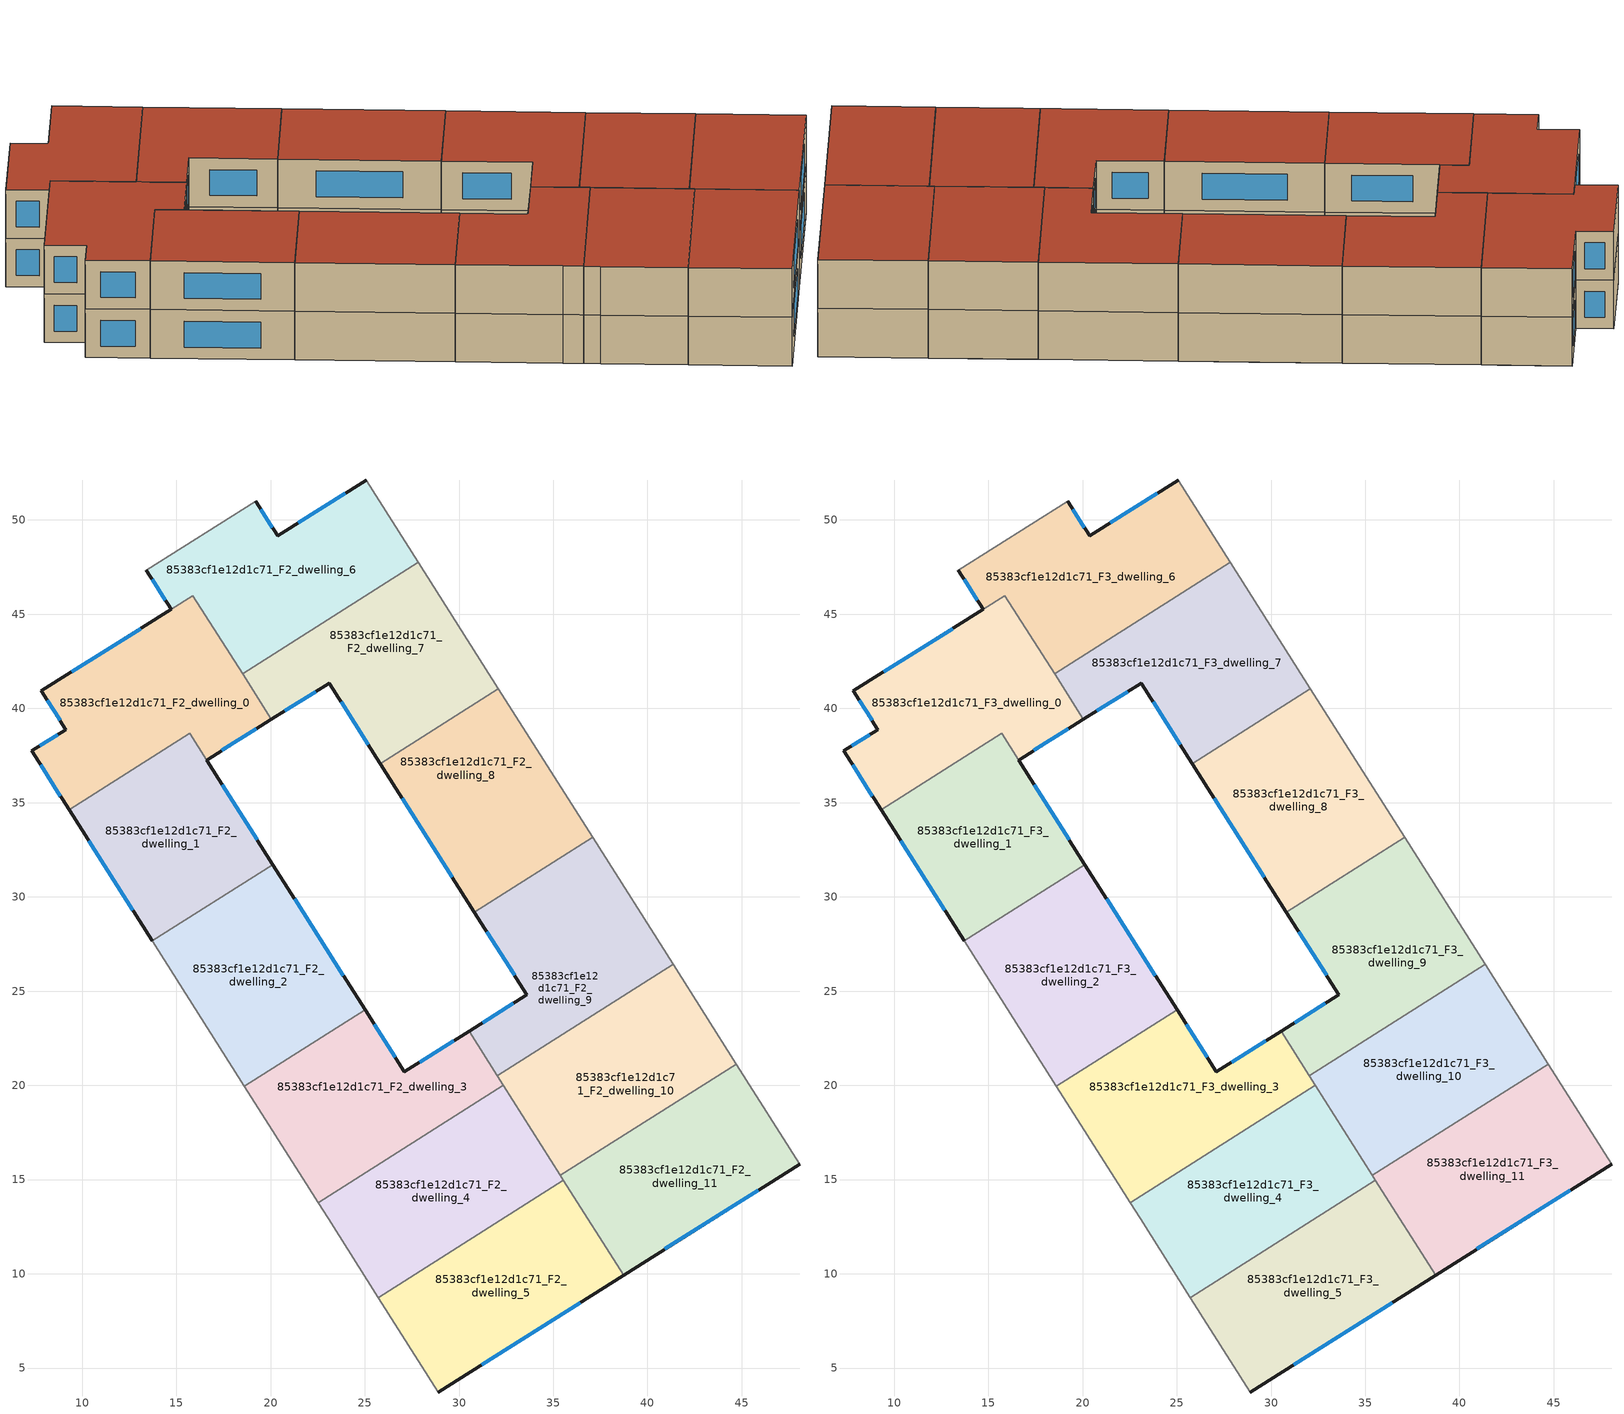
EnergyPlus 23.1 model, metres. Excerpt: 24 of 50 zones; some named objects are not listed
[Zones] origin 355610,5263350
85383cf1e12d1c71_F2_dwelling_0
 floor to 85383cf1e12d1c71_F1_dwelling_0 (EU_floor_Construction): 15.89,45.98 20.05,39.42 16.61,37.26 15.72,38.67 9.32,34.62 7.33,37.74 9.14,38.88 7.84,40.92 14.72,45.26 z6
 wall outside (EU_wall_Construction): 14.72,45.25 7.84,40.92 9.14,38.88 7.33,37.74 9.32,34.62 / 16.61,37.26 20.05,39.42 z6:9
 wall to 85383cf1e12d1c71_F2_dwelling_6 (EU_wall_Construction): 15.88,45.98 14.72,45.26 / 18.52,41.83 15.89,45.98 z6:9
 wall to 85383cf1e12d1c71_F2_dwelling_1 (EU_wall_Construction): 15.72,38.67 16.61,37.26 / 9.32,34.62 15.71,38.67 z6:9
 wall to 85383cf1e12d1c71_F2_dwelling_7 (EU_wall_Construction): 20.05,39.42 18.52,41.83 z6:9
 window (EU_Window_Construction): 8.15,40.44 8.84,39.36 / 13.1,44.24 9.46,41.94 / 17.42,37.77 19.24,38.91 / 7.8,37.01 8.85,35.35 / 8.72,38.61 7.76,38.01 z6.7:8.3
85383cf1e12d1c71_F2_dwelling_1
 floor to 85383cf1e12d1c71_F1_dwelling_1 (EU_floor_Construction): 15.71,38.67 20.13,31.72 13.72,27.66 9.32,34.62 z6
 wall outside (EU_wall_Construction): 9.32,34.62 13.72,27.66 / 20.13,31.72 16.61,37.26 z6:9
 wall to 85383cf1e12d1c71_F2_dwelling_2 (EU_wall_Construction): 13.72,27.66 20.13,31.72 z6:9
 window (EU_Window_Construction): 10.35,32.98 12.69,29.29 / 19.3,33.02 17.44,35.96 z6.7:8.3
85383cf1e12d1c71_F2_dwelling_10
 floor to 85383cf1e12d1c71_F1_dwelling_11 (EU_floor_Construction): 42.31,24.91 44.71,21.13 35.38,15.22 32.99,19 z6
 floor to 85383cf1e12d1c71_F1_dwelling_10 (EU_floor_Construction): 41.35,26.43 42.31,24.91 32.99,19 32.03,20.51 z6
 wall to 85383cf1e12d1c71_F2_dwelling_9 (EU_wall_Construction): 41.35,26.43 32.03,20.51 z6:9
 wall adiabatic (EU_wall_Construction): 44.71,21.13 41.35,26.43 z6:9
 wall to 85383cf1e12d1c71_F2_dwelling_11 (EU_wall_Construction): 35.38,15.22 44.71,21.13 z6:9
 wall to 85383cf1e12d1c71_F2_dwelling_4 (EU_wall_Construction): 32.36,20 35.38,15.22 z6:9
 wall to 85383cf1e12d1c71_F2_dwelling_3 (EU_wall_Construction): 32.03,20.51 32.36,20 z6:9
85383cf1e12d1c71_F2_dwelling_11
 floor to 85383cf1e12d1c71_F1_dwelling_12 (EU_floor_Construction): 45.19,20.37 48.08,15.82 38.73,9.93 35.86,14.46 z6
 floor to 85383cf1e12d1c71_F1_dwelling_11 (EU_floor_Construction): 44.71,21.13 45.19,20.37 35.86,14.46 35.38,15.22 z6
 wall outside (EU_wall_Construction): 38.73,9.93 48.08,15.82 z6:9
 wall adiabatic (EU_wall_Construction): 48.08,15.82 44.71,21.13 z6:9
 wall to 85383cf1e12d1c71_F2_dwelling_5 (EU_wall_Construction): 35.54,14.97 38.73,9.93 z6:9
 wall to 85383cf1e12d1c71_F2_dwelling_4 (EU_wall_Construction): 35.38,15.22 35.54,14.97 z6:9
 window (EU_Window_Construction): 40.93,11.32 45.88,14.44 z6.7:8.3
85383cf1e12d1c71_F2_dwelling_2
 floor to 85383cf1e12d1c71_F1_dwelling_2 (EU_floor_Construction): 20.13,31.72 25.02,24 18.61,19.94 13.72,27.66 z6
 wall outside (EU_wall_Construction): 25.02,24 20.13,31.72 z6:9
 wall to 85383cf1e12d1c71_F2_dwelling_3 (EU_wall_Construction): 18.61,19.94 25.02,24 z6:9
 wall adiabatic (EU_wall_Construction): 13.72,27.66 18.61,19.94 z6:9
 window (EU_Window_Construction): 23.87,25.81 21.27,29.91 z6.7:8.3
85383cf1e12d1c71_F2_dwelling_3
 floor to 85383cf1e12d1c71_F1_dwelling_3 (EU_floor_Construction): 30.54,22.87 32.36,20 22.53,13.77 21.89,14.78 18.61,19.94 25.02,24 27.11,20.71 z6
 wall outside (EU_wall_Construction): 30.54,22.87 27.11,20.71 25.02,24 z6:9
 wall to 85383cf1e12d1c71_F2_dwelling_4 (EU_wall_Construction): 22.53,13.77 32.36,20 z6:9
 wall adiabatic (EU_wall_Construction): 18.61,19.94 21.89,14.78 22.53,13.77 z6:9
 wall to 85383cf1e12d1c71_F2_dwelling_9 (EU_wall_Construction): 32.03,20.52 30.54,22.87 z6:9
 window (EU_Window_Construction): 29.73,22.36 27.91,21.22 / 26.62,21.48 25.51,23.23 z6.7:8.3
85383cf1e12d1c71_F2_dwelling_4
 floor to 85383cf1e12d1c71_F1_dwelling_4 (EU_floor_Construction): 32.36,20 35.54,14.97 25.71,8.74 23.05,12.94 22.53,13.77 z6
 wall adiabatic (EU_wall_Construction): 22.53,13.77 23.05,12.94 25.71,8.74 z6:9
 wall to 85383cf1e12d1c71_F2_dwelling_5 (EU_wall_Construction): 25.71,8.74 35.54,14.97 z6:9
85383cf1e12d1c71_F2_dwelling_5
 floor to 85383cf1e12d1c71_F1_dwelling_5 (EU_floor_Construction): 35.54,14.97 38.73,9.93 28.89,3.73 25.71,8.74 z6
 wall outside (EU_wall_Construction): 28.89,3.73 38.73,9.93 z6:9
 wall adiabatic (EU_wall_Construction): 25.71,8.74 28.89,3.73 z6:9
 window (EU_Window_Construction): 31.2,5.19 36.42,8.48 z6.7:8.3
85383cf1e12d1c71_F2_dwelling_6
 floor to 85383cf1e12d1c71_F1_dwelling_6 (EU_floor_Construction): 25.07,52.12 27.36,48.5 18.04,42.59 15.88,45.99 14.72,45.26 13.4,47.33 19.2,50.98 20.37,49.15 z6
 floor to 85383cf1e12d1c71_F1_dwelling_7 (EU_floor_Construction): 27.36,48.5 27.84,47.74 18.52,41.83 18.04,42.59 z6
 wall outside (EU_wall_Construction): 25.07,52.12 20.37,49.15 19.2,50.98 / 13.4,47.33 14.72,45.26 z6:9
 wall adiabatic (EU_wall_Construction): 27.84,47.74 25.07,52.12 / 19.2,50.98 13.4,47.33 z6:9
 wall to 85383cf1e12d1c71_F2_dwelling_7 (EU_wall_Construction): 18.52,41.83 27.84,47.74 z6:9
 window (EU_Window_Construction): 20.1,49.58 19.48,50.55 / 23.97,51.42 21.48,49.85 / 13.71,46.85 14.41,45.74 z6.7:8.3
85383cf1e12d1c71_F2_dwelling_7
 floor to 85383cf1e12d1c71_F1_dwelling_7 (EU_floor_Construction): 27.84,47.74 30.66,43.3 24.39,39.32 23.11,41.35 20.05,39.42 18.52,41.83 z6
 floor to 85383cf1e12d1c71_F1_dwelling_8 (EU_floor_Construction): 30.66,43.3 32.09,41.04 25.82,37.07 24.39,39.32 z6
 wall outside (EU_wall_Construction): 20.05,39.42 23.11,41.35 25.82,37.07 z6:9
 wall adiabatic (EU_wall_Construction): 32.09,41.04 27.84,47.74 z6:9
 wall to 85383cf1e12d1c71_F2_dwelling_8 (EU_wall_Construction): 25.82,37.07 32.09,41.04 z6:9
 window (EU_Window_Construction): 20.77,39.87 22.39,40.89 / 23.75,40.34 25.18,38.08 z6.7:8.3
85383cf1e12d1c71_F2_dwelling_8
 floor to 85383cf1e12d1c71_F1_dwelling_9 (EU_floor_Construction): 34.94,36.54 37.08,33.16 30.82,29.19 28.68,32.57 z6
 floor adiabatic (EU_floor_Construction): 32.09,41.04 34.94,36.54 28.68,32.57 25.82,37.07 z6
 wall outside (EU_wall_Construction): 25.82,37.07 30.82,29.19 z6:9
 wall adiabatic (EU_wall_Construction): 37.09,33.16 32.09,41.04 z6:9
 wall to 85383cf1e12d1c71_F2_dwelling_9 (EU_wall_Construction): 30.82,29.19 37.09,33.16 z6:9
 window (EU_Window_Construction): 26.99,35.22 29.64,31.04 z6.7:8.3
85383cf1e12d1c71_F2_dwelling_9
 floor to 85383cf1e12d1c71_F1_dwelling_10 (EU_floor_Construction): 39.23,29.78 41.35,26.43 32.03,20.51 30.54,22.87 33.6,24.8 32.96,25.81 z6
 floor to 85383cf1e12d1c71_F1_dwelling_9 (EU_floor_Construction): 37.08,33.16 39.23,29.78 32.96,25.81 30.82,29.19 z6
 wall outside (EU_wall_Construction): 30.82,29.19 33.6,24.8 30.54,22.87 z6:9
 wall adiabatic (EU_wall_Construction): 41.35,26.43 37.09,33.16 z6:9
 window (EU_Window_Construction): 32.88,24.34 31.26,23.32 / 31.47,28.16 32.95,25.83 z6.7:8.3
85383cf1e12d1c71_F3_dwelling_0
 floor to 85383cf1e12d1c71_F2_dwelling_0 (EU_floor_Construction): 15.89,45.98 20.05,39.42 16.61,37.26 15.72,38.67 9.32,34.62 7.33,37.74 9.14,38.88 7.84,40.92 14.72,45.26 z9
 wall outside (EU_wall_Construction): 14.72,45.25 7.84,40.92 9.14,38.88 7.33,37.74 9.32,34.62 / 16.61,37.26 20.05,39.42 z9:12
 wall to 85383cf1e12d1c71_F3_dwelling_6 (EU_wall_Construction): 15.88,45.98 14.72,45.26 / 18.52,41.83 15.89,45.98 z9:12
 wall to 85383cf1e12d1c71_F3_dwelling_1 (EU_wall_Construction): 15.72,38.67 16.61,37.26 / 9.32,34.62 15.71,38.67 z9:12
 wall to 85383cf1e12d1c71_F3_dwelling_7 (EU_wall_Construction): 20.05,39.42 18.52,41.83 z9:12
 window (EU_Window_Construction): 8.15,40.44 8.84,39.36 / 13.1,44.24 9.46,41.94 / 17.42,37.77 19.24,38.91 / 7.8,37.01 8.85,35.35 / 8.72,38.61 7.76,38.01 z9.7:11.3
 roof outside (EU_roof_Construction): 16.61,37.26 20.05,39.42 15.89,45.98 14.72,45.26 7.84,40.92 9.14,38.88 7.33,37.74 9.32,34.62 15.72,38.67 z12
85383cf1e12d1c71_F3_dwelling_1
 floor to 85383cf1e12d1c71_F2_dwelling_1 (EU_floor_Construction): 15.71,38.67 20.13,31.72 13.72,27.66 9.32,34.62 z9
 wall outside (EU_wall_Construction): 9.32,34.62 13.72,27.66 / 20.13,31.72 16.61,37.26 z9:12
 wall to 85383cf1e12d1c71_F3_dwelling_2 (EU_wall_Construction): 13.72,27.66 20.13,31.72 z9:12
 window (EU_Window_Construction): 10.35,32.98 12.69,29.29 / 19.3,33.02 17.44,35.96 z9.7:11.3
 roof outside (EU_roof_Construction): 20.13,31.72 15.71,38.67 9.32,34.62 13.72,27.66 z12
85383cf1e12d1c71_F3_dwelling_10
 floor to 85383cf1e12d1c71_F2_dwelling_10 (EU_floor_Construction): 41.35,26.43 44.71,21.13 35.38,15.22 32.03,20.51 z9
 wall to 85383cf1e12d1c71_F3_dwelling_9 (EU_wall_Construction): 41.35,26.43 32.03,20.51 z9:12
 wall adiabatic (EU_wall_Construction): 44.71,21.13 41.35,26.43 z9:12
 wall to 85383cf1e12d1c71_F3_dwelling_11 (EU_wall_Construction): 35.38,15.22 44.71,21.13 z9:12
 wall to 85383cf1e12d1c71_F3_dwelling_4 (EU_wall_Construction): 32.36,20 35.38,15.22 z9:12
 wall to 85383cf1e12d1c71_F3_dwelling_3 (EU_wall_Construction): 32.03,20.51 32.36,20 z9:12
 roof outside (EU_roof_Construction): 44.71,21.13 41.35,26.43 32.03,20.51 35.38,15.22 z12
85383cf1e12d1c71_F3_dwelling_11
 floor to 85383cf1e12d1c71_F2_dwelling_11 (EU_floor_Construction): 44.71,21.13 48.08,15.82 38.73,9.93 35.38,15.22 z9
 wall outside (EU_wall_Construction): 38.73,9.93 48.08,15.82 z9:12
 wall adiabatic (EU_wall_Construction): 48.08,15.82 44.71,21.13 z9:12
 wall to 85383cf1e12d1c71_F3_dwelling_5 (EU_wall_Construction): 35.54,14.97 38.73,9.93 z9:12
 wall to 85383cf1e12d1c71_F3_dwelling_4 (EU_wall_Construction): 35.38,15.22 35.54,14.97 z9:12
 window (EU_Window_Construction): 40.93,11.32 45.88,14.44 z9.7:11.3
 roof outside (EU_roof_Construction): 48.08,15.82 44.71,21.13 35.38,15.22 38.73,9.93 z12
85383cf1e12d1c71_F3_dwelling_2
 floor to 85383cf1e12d1c71_F2_dwelling_2 (EU_floor_Construction): 20.13,31.72 25.02,24 18.61,19.94 13.72,27.66 z9
 wall outside (EU_wall_Construction): 25.02,24 20.13,31.72 z9:12
 wall to 85383cf1e12d1c71_F3_dwelling_3 (EU_wall_Construction): 18.61,19.94 25.02,24 z9:12
 wall adiabatic (EU_wall_Construction): 13.72,27.66 18.61,19.94 z9:12
 window (EU_Window_Construction): 23.87,25.81 21.27,29.91 z9.7:11.3
 roof outside (EU_roof_Construction): 25.02,24 20.13,31.72 13.72,27.66 18.61,19.94 z12
85383cf1e12d1c71_F3_dwelling_3
 floor to 85383cf1e12d1c71_F2_dwelling_3 (EU_floor_Construction): 30.54,22.87 32.36,20 22.53,13.77 21.89,14.78 18.61,19.94 25.02,24 27.11,20.71 z9
 wall outside (EU_wall_Construction): 30.54,22.87 27.11,20.71 25.02,24 z9:12
 wall to 85383cf1e12d1c71_F3_dwelling_4 (EU_wall_Construction): 22.53,13.77 32.36,20 z9:12
 wall adiabatic (EU_wall_Construction): 18.61,19.94 21.89,14.78 22.53,13.77 z9:12
 wall to 85383cf1e12d1c71_F3_dwelling_9 (EU_wall_Construction): 32.03,20.52 30.54,22.87 z9:12
 window (EU_Window_Construction): 29.73,22.36 27.91,21.22 / 26.62,21.48 25.51,23.23 z9.7:11.3
 roof outside (EU_roof_Construction): 32.36,20 30.54,22.87 27.11,20.71 25.02,24 18.61,19.94 21.89,14.78 22.53,13.77 z12
85383cf1e12d1c71_F3_dwelling_4
 floor to 85383cf1e12d1c71_F2_dwelling_4 (EU_floor_Construction): 32.36,20 35.54,14.97 25.71,8.74 23.05,12.94 22.53,13.77 z9
 wall adiabatic (EU_wall_Construction): 22.53,13.77 23.05,12.94 25.71,8.74 z9:12
 wall to 85383cf1e12d1c71_F3_dwelling_5 (EU_wall_Construction): 25.71,8.74 35.54,14.97 z9:12
 roof outside (EU_roof_Construction): 35.54,14.97 32.36,20 22.53,13.77 23.05,12.94 25.71,8.74 z12
85383cf1e12d1c71_F3_dwelling_5
 floor to 85383cf1e12d1c71_F2_dwelling_5 (EU_floor_Construction): 35.54,14.97 38.73,9.93 28.89,3.73 25.71,8.74 z9
 wall outside (EU_wall_Construction): 28.89,3.73 38.73,9.93 z9:12
 wall adiabatic (EU_wall_Construction): 25.71,8.74 28.89,3.73 z9:12
 window (EU_Window_Construction): 31.2,5.19 36.42,8.48 z9.7:11.3
 roof outside (EU_roof_Construction): 38.73,9.93 35.54,14.97 25.71,8.74 28.89,3.73 z12
85383cf1e12d1c71_F3_dwelling_6
 floor to 85383cf1e12d1c71_F2_dwelling_6 (EU_floor_Construction): 25.07,52.12 27.84,47.74 18.52,41.83 15.88,45.99 14.72,45.26 13.4,47.33 19.2,50.98 20.37,49.15 z9
 wall outside (EU_wall_Construction): 25.07,52.12 20.37,49.15 19.2,50.98 / 13.4,47.33 14.72,45.26 z9:12
 wall adiabatic (EU_wall_Construction): 27.84,47.74 25.07,52.12 / 19.2,50.98 13.4,47.33 z9:12
 wall to 85383cf1e12d1c71_F3_dwelling_7 (EU_wall_Construction): 18.52,41.83 27.84,47.74 z9:12
 window (EU_Window_Construction): 20.1,49.58 19.48,50.55 / 23.97,51.42 21.48,49.85 / 13.71,46.85 14.41,45.74 z9.7:11.3
 roof outside (EU_roof_Construction): 27.84,47.74 25.07,52.12 20.37,49.15 19.2,50.98 13.4,47.33 14.72,45.26 15.88,45.99 18.52,41.83 z12
85383cf1e12d1c71_F3_dwelling_7
 floor to 85383cf1e12d1c71_F2_dwelling_7 (EU_floor_Construction): 27.84,47.74 32.09,41.04 25.82,37.07 23.11,41.35 20.05,39.42 18.52,41.83 z9
 wall outside (EU_wall_Construction): 20.05,39.42 23.11,41.35 25.82,37.07 z9:12
 wall adiabatic (EU_wall_Construction): 32.09,41.04 27.84,47.74 z9:12
 wall to 85383cf1e12d1c71_F3_dwelling_8 (EU_wall_Construction): 25.82,37.07 32.09,41.04 z9:12
 window (EU_Window_Construction): 20.77,39.87 22.39,40.89 / 23.75,40.34 25.18,38.08 z9.7:11.3
 roof outside (EU_roof_Construction): 32.09,41.04 27.84,47.74 18.52,41.83 20.05,39.42 23.11,41.35 25.82,37.07 z12
85383cf1e12d1c71_F3_dwelling_8
 floor to 85383cf1e12d1c71_F2_dwelling_8 (EU_floor_Construction): 32.09,41.04 37.09,33.16 30.82,29.19 25.82,37.07 z9
 wall outside (EU_wall_Construction): 25.82,37.07 30.82,29.19 z9:12
 wall adiabatic (EU_wall_Construction): 37.09,33.16 32.09,41.04 z9:12
 wall to 85383cf1e12d1c71_F3_dwelling_9 (EU_wall_Construction): 30.82,29.19 37.09,33.16 z9:12
 window (EU_Window_Construction): 26.99,35.22 29.64,31.04 z9.7:11.3
 roof outside (EU_roof_Construction): 37.09,33.16 32.09,41.04 25.82,37.07 30.82,29.19 z12
85383cf1e12d1c71_F3_dwelling_9
 floor to 85383cf1e12d1c71_F2_dwelling_9 (EU_floor_Construction): 37.09,33.16 41.35,26.43 32.03,20.51 30.54,22.87 33.6,24.8 30.82,29.19 z9
 wall outside (EU_wall_Construction): 30.82,29.19 33.6,24.8 30.54,22.87 z9:12
 wall adiabatic (EU_wall_Construction): 41.35,26.43 37.09,33.16 z9:12
 window (EU_Window_Construction): 32.88,24.34 31.26,23.32 / 31.47,28.16 32.95,25.83 z9.7:11.3
 roof outside (EU_roof_Construction): 41.35,26.43 37.09,33.16 30.82,29.19 33.6,24.8 30.54,22.87 32.03,20.51 z12
[Building]
EU S2 Campaign: North Axis=0; Terrain=City; Solar Distribution=FullExterior
[Site:Location]
Budapest.Ferenc.Liszt.Intl.AP: Latitude=47.437; Longitude=19.256; Time Zone=1; Elevation=185
[SizingPeriod:WeatherFileDays]
AnnualSizingPeriod: Begin Month=1; Begin Day of Month=1; End Month=12; End Day of Month=31; Day of Week for Start Day=Monday; Use Weather File Daylight Saving Period=No; Use Weather File Rain and Snow Indicators=No
[MATERIAL]
EU_InternalMass_Material: Roughness=MediumRough; Thickness=0.1; Conductivity=1; Density=1800; Specific Heat=900; Thermal Absorptance=0.9; Solar Absorptance=0.7; Visible Absorptance=0.7
[MATERIAL:NOMASS] Roughness=MediumRough; Thermal Absorptance=0.9; Solar Absorptance=0.7; Visible Absorptance=0.7
Name | Thermal Resistance
EU_wall_NoMass | 0.832559
EU_roof_NoMass | 1.39638
EU_floor_NoMass | 0.872794
[WINDOWMATERIAL:SIMPLEGLAZINGSYSTEM]
EU_Window_SimpleGlazing: UFactor=2.79869; Solar Heat Gain Coefficient=0.75; Visible Transmittance=0.75
[CONSTRUCTION]
EU_wall_Construction: EU_wall_NoMass
EU_roof_Construction: EU_roof_NoMass
EU_floor_Construction: EU_floor_NoMass
EU_Window_Construction: EU_Window_SimpleGlazing
EU_InternalMass_Construction: EU_InternalMass_Material
[ZONE] Type=1; Multiplier=1; Ceiling Height=autocalculate; Floor Area=autocalculate; Part of Total Floor Area=Yes
Name | Volume
85383cf1e12d1c71_F2_dwelling_0; 85383cf1e12d1c71_F3_dwelling_0 | 218.041
85383cf1e12d1c71_F2_dwelling_1; 85383cf1e12d1c71_F3_dwelling_1 | 187.166
85383cf1e12d1c71_F2_dwelling_10; 85383cf1e12d1c71_F3_dwelling_10; 85383cf1e12d1c71_F2_dwelling_2; 85383cf1e12d1c71_F3_dwelling_2 | 207.717
85383cf1e12d1c71_F2_dwelling_11; 85383cf1e12d1c71_F3_dwelling_11 | 207.706
85383cf1e12d1c71_F2_dwelling_3; 85383cf1e12d1c71_F3_dwelling_3 | 207.707
85383cf1e12d1c71_F2_dwelling_4; 85383cf1e12d1c71_F3_dwelling_4 | 207.715
85383cf1e12d1c71_F2_dwelling_5; 85383cf1e12d1c71_F3_dwelling_5 | 207.719
85383cf1e12d1c71_F2_dwelling_6; 85383cf1e12d1c71_F3_dwelling_6 | 217.828
85383cf1e12d1c71_F2_dwelling_7; 85383cf1e12d1c71_F3_dwelling_7 | 207.736
85383cf1e12d1c71_F2_dwelling_8; 85383cf1e12d1c71_F3_dwelling_8 | 207.725
85383cf1e12d1c71_F2_dwelling_9; 85383cf1e12d1c71_F3_dwelling_9 | 207.718
[INTERNALMASS] Construction=EU_InternalMass_Construction
Name | Zone or ZoneList | Surface Area
85383cf1e12d1c71_F2_dwelling_0_EU_InternalMass | 85383cf1e12d1c71_F2_dwelling_0 | 72.6815
85383cf1e12d1c71_F2_dwelling_1_EU_InternalMass | 85383cf1e12d1c71_F2_dwelling_1 | 62.4118
85383cf1e12d1c71_F2_dwelling_2_EU_InternalMass | 85383cf1e12d1c71_F2_dwelling_2 | 69.2391
85383cf1e12d1c71_F2_dwelling_3_EU_InternalMass | 85383cf1e12d1c71_F2_dwelling_3 | 69.2359
85383cf1e12d1c71_F2_dwelling_4_EU_InternalMass | 85383cf1e12d1c71_F2_dwelling_4 | 69.2384
85383cf1e12d1c71_F2_dwelling_5_EU_InternalMass | 85383cf1e12d1c71_F2_dwelling_5 | 69.2394
85383cf1e12d1c71_F2_dwelling_6_EU_InternalMass | 85383cf1e12d1c71_F2_dwelling_6 | 72.6122
85383cf1e12d1c71_F2_dwelling_7_EU_InternalMass | 85383cf1e12d1c71_F2_dwelling_7 | 69.2453
85383cf1e12d1c71_F2_dwelling_8_EU_InternalMass | 85383cf1e12d1c71_F2_dwelling_8 | 69.2416
85383cf1e12d1c71_F2_dwelling_9_EU_InternalMass | 85383cf1e12d1c71_F2_dwelling_9 | 69.2396
85383cf1e12d1c71_F2_dwelling_10_EU_InternalMass | 85383cf1e12d1c71_F2_dwelling_10 | 69.239
85383cf1e12d1c71_F2_dwelling_11_EU_InternalMass | 85383cf1e12d1c71_F2_dwelling_11 | 69.2355
85383cf1e12d1c71_F3_dwelling_0_EU_InternalMass | 85383cf1e12d1c71_F3_dwelling_0 | 72.6815
85383cf1e12d1c71_F3_dwelling_1_EU_InternalMass | 85383cf1e12d1c71_F3_dwelling_1 | 62.4118
85383cf1e12d1c71_F3_dwelling_2_EU_InternalMass | 85383cf1e12d1c71_F3_dwelling_2 | 69.2391
85383cf1e12d1c71_F3_dwelling_3_EU_InternalMass | 85383cf1e12d1c71_F3_dwelling_3 | 69.2359
85383cf1e12d1c71_F3_dwelling_4_EU_InternalMass | 85383cf1e12d1c71_F3_dwelling_4 | 69.2384
85383cf1e12d1c71_F3_dwelling_5_EU_InternalMass | 85383cf1e12d1c71_F3_dwelling_5 | 69.2394
85383cf1e12d1c71_F3_dwelling_6_EU_InternalMass | 85383cf1e12d1c71_F3_dwelling_6 | 72.6122
85383cf1e12d1c71_F3_dwelling_7_EU_InternalMass | 85383cf1e12d1c71_F3_dwelling_7 | 69.2453
85383cf1e12d1c71_F3_dwelling_8_EU_InternalMass | 85383cf1e12d1c71_F3_dwelling_8 | 69.2416
85383cf1e12d1c71_F3_dwelling_9_EU_InternalMass | 85383cf1e12d1c71_F3_dwelling_9 | 69.2396
85383cf1e12d1c71_F3_dwelling_10_EU_InternalMass | 85383cf1e12d1c71_F3_dwelling_10 | 69.239
85383cf1e12d1c71_F3_dwelling_11_EU_InternalMass | 85383cf1e12d1c71_F3_dwelling_11 | 69.2355
[OTHEREQUIPMENT] Fuel Type=Electricity; Design Level Calculation Method=Watts/Area; Power per Zone Floor Area=1; Fraction Latent=0; Fraction Radiant=0; Fraction Lost=0; Carbon Dioxide Generation Rate=0; EndUse Subcategory=EU_Step8_InternalGains
Name | Zone or ZoneList or Space or SpaceList | Schedule
EU_Step8_InternalGain_85383cf1e12d1c71_F2_dwelling_0_f000 | 85383cf1e12d1c71_F2_dwelling_0 | EU_Step8_GainSchedule_85383cf1e12d1c71_F2_dwelling_0_f000
EU_Step8_InternalGain_85383cf1e12d1c71_F2_dwelling_1_f000 | 85383cf1e12d1c71_F2_dwelling_1 | EU_Step8_GainSchedule_85383cf1e12d1c71_F2_dwelling_1_f000
EU_Step8_InternalGain_85383cf1e12d1c71_F2_dwelling_2_f000 | 85383cf1e12d1c71_F2_dwelling_2 | EU_Step8_GainSchedule_85383cf1e12d1c71_F2_dwelling_2_f000
EU_Step8_InternalGain_85383cf1e12d1c71_F2_dwelling_3_f000 | 85383cf1e12d1c71_F2_dwelling_3 | EU_Step8_GainSchedule_85383cf1e12d1c71_F2_dwelling_3_f000
EU_Step8_InternalGain_85383cf1e12d1c71_F2_dwelling_4_f000 | 85383cf1e12d1c71_F2_dwelling_4 | EU_Step8_GainSchedule_85383cf1e12d1c71_F2_dwelling_4_f000
EU_Step8_InternalGain_85383cf1e12d1c71_F2_dwelling_5_f000 | 85383cf1e12d1c71_F2_dwelling_5 | EU_Step8_GainSchedule_85383cf1e12d1c71_F2_dwelling_5_f000
EU_Step8_InternalGain_85383cf1e12d1c71_F2_dwelling_6_f000 | 85383cf1e12d1c71_F2_dwelling_6 | EU_Step8_GainSchedule_85383cf1e12d1c71_F2_dwelling_6_f000
EU_Step8_InternalGain_85383cf1e12d1c71_F2_dwelling_7_f000 | 85383cf1e12d1c71_F2_dwelling_7 | EU_Step8_GainSchedule_85383cf1e12d1c71_F2_dwelling_7_f000
EU_Step8_InternalGain_85383cf1e12d1c71_F2_dwelling_8_f000 | 85383cf1e12d1c71_F2_dwelling_8 | EU_Step8_GainSchedule_85383cf1e12d1c71_F2_dwelling_8_f000
EU_Step8_InternalGain_85383cf1e12d1c71_F2_dwelling_9_f000 | 85383cf1e12d1c71_F2_dwelling_9 | EU_Step8_GainSchedule_85383cf1e12d1c71_F2_dwelling_9_f000
EU_Step8_InternalGain_85383cf1e12d1c71_F2_dwelling_10_f000 | 85383cf1e12d1c71_F2_dwelling_10 | EU_Step8_GainSchedule_85383cf1e12d1c71_F2_dwelling_10_f000
EU_Step8_InternalGain_85383cf1e12d1c71_F2_dwelling_11_f000 | 85383cf1e12d1c71_F2_dwelling_11 | EU_Step8_GainSchedule_85383cf1e12d1c71_F2_dwelling_11_f000
EU_Step8_InternalGain_85383cf1e12d1c71_F3_dwelling_0_f000 | 85383cf1e12d1c71_F3_dwelling_0 | EU_Step8_GainSchedule_85383cf1e12d1c71_F3_dwelling_0_f000
EU_Step8_InternalGain_85383cf1e12d1c71_F3_dwelling_1_f000 | 85383cf1e12d1c71_F3_dwelling_1 | EU_Step8_GainSchedule_85383cf1e12d1c71_F3_dwelling_1_f000
EU_Step8_InternalGain_85383cf1e12d1c71_F3_dwelling_2_f000 | 85383cf1e12d1c71_F3_dwelling_2 | EU_Step8_GainSchedule_85383cf1e12d1c71_F3_dwelling_2_f000
EU_Step8_InternalGain_85383cf1e12d1c71_F3_dwelling_3_f000 | 85383cf1e12d1c71_F3_dwelling_3 | EU_Step8_GainSchedule_85383cf1e12d1c71_F3_dwelling_3_f000
EU_Step8_InternalGain_85383cf1e12d1c71_F3_dwelling_4_f000 | 85383cf1e12d1c71_F3_dwelling_4 | EU_Step8_GainSchedule_85383cf1e12d1c71_F3_dwelling_4_f000
EU_Step8_InternalGain_85383cf1e12d1c71_F3_dwelling_5_f000 | 85383cf1e12d1c71_F3_dwelling_5 | EU_Step8_GainSchedule_85383cf1e12d1c71_F3_dwelling_5_f000
EU_Step8_InternalGain_85383cf1e12d1c71_F3_dwelling_6_f000 | 85383cf1e12d1c71_F3_dwelling_6 | EU_Step8_GainSchedule_85383cf1e12d1c71_F3_dwelling_6_f000
EU_Step8_InternalGain_85383cf1e12d1c71_F3_dwelling_7_f000 | 85383cf1e12d1c71_F3_dwelling_7 | EU_Step8_GainSchedule_85383cf1e12d1c71_F3_dwelling_7_f000
EU_Step8_InternalGain_85383cf1e12d1c71_F3_dwelling_8_f000 | 85383cf1e12d1c71_F3_dwelling_8 | EU_Step8_GainSchedule_85383cf1e12d1c71_F3_dwelling_8_f000
EU_Step8_InternalGain_85383cf1e12d1c71_F3_dwelling_9_f000 | 85383cf1e12d1c71_F3_dwelling_9 | EU_Step8_GainSchedule_85383cf1e12d1c71_F3_dwelling_9_f000
EU_Step8_InternalGain_85383cf1e12d1c71_F3_dwelling_10_f000 | 85383cf1e12d1c71_F3_dwelling_10 | EU_Step8_GainSchedule_85383cf1e12d1c71_F3_dwelling_10_f000
EU_Step8_InternalGain_85383cf1e12d1c71_F3_dwelling_11_f000 | 85383cf1e12d1c71_F3_dwelling_11 | EU_Step8_GainSchedule_85383cf1e12d1c71_F3_dwelling_11_f000
[ZONEVENTILATION:DESIGNFLOWRATE] Schedule=EU_AlwaysOn; Design Flow Rate Calculation Method=AirChanges/Hour; Air Changes per Hour=0.475469; Ventilation Type=Natural; Fan Pressure Rise=0; Fan Total Efficiency=1; Constant Term Coefficient=1; Temperature Term Coefficient=0; Velocity Term Coefficient=0; Velocity Squared Term Coefficient=0; Minimum Indoor Temperature=-100; Maximum Indoor Temperature=100; Delta Temperature=-100; Minimum Outdoor Temperature=-100; Maximum Outdoor Temperature=100; Maximum Wind Speed=40
Name | Zone or ZoneList or Space or SpaceList
EU_ConstantAir_85383cf1e12d1c71_F2_dwelling_0 | 85383cf1e12d1c71_F2_dwelling_0
EU_ConstantAir_85383cf1e12d1c71_F2_dwelling_1 | 85383cf1e12d1c71_F2_dwelling_1
EU_ConstantAir_85383cf1e12d1c71_F2_dwelling_2 | 85383cf1e12d1c71_F2_dwelling_2
EU_ConstantAir_85383cf1e12d1c71_F2_dwelling_3 | 85383cf1e12d1c71_F2_dwelling_3
EU_ConstantAir_85383cf1e12d1c71_F2_dwelling_4 | 85383cf1e12d1c71_F2_dwelling_4
EU_ConstantAir_85383cf1e12d1c71_F2_dwelling_5 | 85383cf1e12d1c71_F2_dwelling_5
EU_ConstantAir_85383cf1e12d1c71_F2_dwelling_6 | 85383cf1e12d1c71_F2_dwelling_6
EU_ConstantAir_85383cf1e12d1c71_F2_dwelling_7 | 85383cf1e12d1c71_F2_dwelling_7
EU_ConstantAir_85383cf1e12d1c71_F2_dwelling_8 | 85383cf1e12d1c71_F2_dwelling_8
EU_ConstantAir_85383cf1e12d1c71_F2_dwelling_9 | 85383cf1e12d1c71_F2_dwelling_9
EU_ConstantAir_85383cf1e12d1c71_F2_dwelling_10 | 85383cf1e12d1c71_F2_dwelling_10
EU_ConstantAir_85383cf1e12d1c71_F2_dwelling_11 | 85383cf1e12d1c71_F2_dwelling_11
EU_ConstantAir_85383cf1e12d1c71_F3_dwelling_0 | 85383cf1e12d1c71_F3_dwelling_0
EU_ConstantAir_85383cf1e12d1c71_F3_dwelling_1 | 85383cf1e12d1c71_F3_dwelling_1
EU_ConstantAir_85383cf1e12d1c71_F3_dwelling_2 | 85383cf1e12d1c71_F3_dwelling_2
EU_ConstantAir_85383cf1e12d1c71_F3_dwelling_3 | 85383cf1e12d1c71_F3_dwelling_3
EU_ConstantAir_85383cf1e12d1c71_F3_dwelling_4 | 85383cf1e12d1c71_F3_dwelling_4
EU_ConstantAir_85383cf1e12d1c71_F3_dwelling_5 | 85383cf1e12d1c71_F3_dwelling_5
EU_ConstantAir_85383cf1e12d1c71_F3_dwelling_6 | 85383cf1e12d1c71_F3_dwelling_6
EU_ConstantAir_85383cf1e12d1c71_F3_dwelling_7 | 85383cf1e12d1c71_F3_dwelling_7
EU_ConstantAir_85383cf1e12d1c71_F3_dwelling_8 | 85383cf1e12d1c71_F3_dwelling_8
EU_ConstantAir_85383cf1e12d1c71_F3_dwelling_9 | 85383cf1e12d1c71_F3_dwelling_9
EU_ConstantAir_85383cf1e12d1c71_F3_dwelling_10 | 85383cf1e12d1c71_F3_dwelling_10
EU_ConstantAir_85383cf1e12d1c71_F3_dwelling_11 | 85383cf1e12d1c71_F3_dwelling_11
[HVACTEMPLATE:ZONE:IDEALLOADSAIRSYSTEM] System Availability Schedule=EU_AlwaysOn; Maximum Heating Supply Air Temperature=50; Minimum Cooling Supply Air Temperature=13; Maximum Heating Supply Air Humidity Ratio=0.0156; Minimum Cooling Supply Air Humidity Ratio=0.0077; Heating Limit=NoLimit; Cooling Limit=NoLimit; Heating Availability Schedule=EU_AlwaysOn; Cooling Availability Schedule=EU_CoolingOff; Dehumidification Control Type=ConstantSensibleHeatRatio; Cooling Sensible Heat Ratio=0.7; Dehumidification Setpoint=60; Humidification Control Type=None; Humidification Setpoint=30; Outdoor Air Method=None; Outdoor Air Flow Rate per Person=0.00944; Outdoor Air Flow Rate per Zone Floor Area=0; Outdoor Air Flow Rate per Zone=0; Demand Controlled Ventilation Type=None; Outdoor Air Economizer Type=NoEconomizer; Heat Recovery Type=None; Sensible Heat Recovery Effectiveness=0.7; Latent Heat Recovery Effectiveness=0.65
Name | Template Thermostat
85383cf1e12d1c71_F2_dwelling_0 | EU_HeatOnly_85383cf1e12d1c71_F2_dwelling_0
85383cf1e12d1c71_F2_dwelling_1 | EU_HeatOnly_85383cf1e12d1c71_F2_dwelling_1
85383cf1e12d1c71_F2_dwelling_2 | EU_HeatOnly_85383cf1e12d1c71_F2_dwelling_2
85383cf1e12d1c71_F2_dwelling_3 | EU_HeatOnly_85383cf1e12d1c71_F2_dwelling_3
85383cf1e12d1c71_F2_dwelling_4 | EU_HeatOnly_85383cf1e12d1c71_F2_dwelling_4
85383cf1e12d1c71_F2_dwelling_5 | EU_HeatOnly_85383cf1e12d1c71_F2_dwelling_5
85383cf1e12d1c71_F2_dwelling_6 | EU_HeatOnly_85383cf1e12d1c71_F2_dwelling_6
85383cf1e12d1c71_F2_dwelling_7 | EU_HeatOnly_85383cf1e12d1c71_F2_dwelling_7
85383cf1e12d1c71_F2_dwelling_8 | EU_HeatOnly_85383cf1e12d1c71_F2_dwelling_8
85383cf1e12d1c71_F2_dwelling_9 | EU_HeatOnly_85383cf1e12d1c71_F2_dwelling_9
85383cf1e12d1c71_F2_dwelling_10 | EU_HeatOnly_85383cf1e12d1c71_F2_dwelling_10
85383cf1e12d1c71_F2_dwelling_11 | EU_HeatOnly_85383cf1e12d1c71_F2_dwelling_11
85383cf1e12d1c71_F3_dwelling_0 | EU_HeatOnly_85383cf1e12d1c71_F3_dwelling_0
85383cf1e12d1c71_F3_dwelling_1 | EU_HeatOnly_85383cf1e12d1c71_F3_dwelling_1
85383cf1e12d1c71_F3_dwelling_2 | EU_HeatOnly_85383cf1e12d1c71_F3_dwelling_2
85383cf1e12d1c71_F3_dwelling_3 | EU_HeatOnly_85383cf1e12d1c71_F3_dwelling_3
85383cf1e12d1c71_F3_dwelling_4 | EU_HeatOnly_85383cf1e12d1c71_F3_dwelling_4
85383cf1e12d1c71_F3_dwelling_5 | EU_HeatOnly_85383cf1e12d1c71_F3_dwelling_5
85383cf1e12d1c71_F3_dwelling_6 | EU_HeatOnly_85383cf1e12d1c71_F3_dwelling_6
85383cf1e12d1c71_F3_dwelling_7 | EU_HeatOnly_85383cf1e12d1c71_F3_dwelling_7
85383cf1e12d1c71_F3_dwelling_8 | EU_HeatOnly_85383cf1e12d1c71_F3_dwelling_8
85383cf1e12d1c71_F3_dwelling_9 | EU_HeatOnly_85383cf1e12d1c71_F3_dwelling_9
85383cf1e12d1c71_F3_dwelling_10 | EU_HeatOnly_85383cf1e12d1c71_F3_dwelling_10
85383cf1e12d1c71_F3_dwelling_11 | EU_HeatOnly_85383cf1e12d1c71_F3_dwelling_11
[SIZING:ZONE] Zone Cooling Design Supply Air Temperature Input Method=SupplyAirTemperature; Zone Cooling Design Supply Air Temperature=13; Zone Heating Design Supply Air Temperature Input Method=SupplyAirTemperature; Zone Heating Design Supply Air Temperature=50; Zone Cooling Design Supply Air Humidity Ratio=0.008; Zone Heating Design Supply Air Humidity Ratio=0.008; Cooling Design Air Flow Method=DesignDay; Cooling Design Air Flow Rate=0; Cooling Minimum Air Flow per Zone Floor Area=0.000762; Cooling Minimum Air Flow=0; Cooling Minimum Air Flow Fraction=0.2; Heating Design Air Flow Method=DesignDay; Heating Design Air Flow Rate=0; Heating Maximum Air Flow per Zone Floor Area=0.002032; Heating Maximum Air Flow=0.141576; Heating Maximum Air Flow Fraction=0.3; Account for Dedicated Outdoor Air System=No; Dedicated Outdoor Air System Control Strategy=NeutralSupplyAir; Dedicated Outdoor Air Low Setpoint Temperature for Design=autosize; Dedicated Outdoor Air High Setpoint Temperature for Design=autosize; Zone Load Sizing Method=Sensible Load Only No Latent Load; Zone Latent Cooling Design Supply Air Humidity Ratio Input Method=HumidityRatioDifference; Zone Cooling Design Supply Air Humidity Ratio Difference=0.005; Zone Latent Heating Design Supply Air Humidity Ratio Input Method=HumidityRatioDifference; Zone Humidification Design Supply Air Humidity Ratio Difference=0.005
85383cf1e12d1c71_F2_dwelling_0; 85383cf1e12d1c71_F2_dwelling_1; 85383cf1e12d1c71_F2_dwelling_2; 85383cf1e12d1c71_F2_dwelling_3; 85383cf1e12d1c71_F2_dwelling_4; 85383cf1e12d1c71_F2_dwelling_5; 85383cf1e12d1c71_F2_dwelling_6; 85383cf1e12d1c71_F2_dwelling_7; 85383cf1e12d1c71_F2_dwelling_8; 85383cf1e12d1c71_F2_dwelling_9; 85383cf1e12d1c71_F2_dwelling_10; 85383cf1e12d1c71_F2_dwelling_11; 85383cf1e12d1c71_F3_dwelling_0; 85383cf1e12d1c71_F3_dwelling_1; 85383cf1e12d1c71_F3_dwelling_2; 85383cf1e12d1c71_F3_dwelling_3; 85383cf1e12d1c71_F3_dwelling_4; 85383cf1e12d1c71_F3_dwelling_5; 85383cf1e12d1c71_F3_dwelling_6; 85383cf1e12d1c71_F3_dwelling_7; 85383cf1e12d1c71_F3_dwelling_8; 85383cf1e12d1c71_F3_dwelling_9; 85383cf1e12d1c71_F3_dwelling_10; 85383cf1e12d1c71_F3_dwelling_11
[SCHEDULE:CONSTANT]
Name | Hourly Value
EU_AlwaysOn | 1
EU_CoolingOff | 0
[SCHEDULE:FILE] Column Number=1; Rows to Skip at Top=0; Number of Hours of Data=8760; Column Separator=Comma; Interpolate to Timestep=No; Minutes per Item=60; Adjust Schedule for Daylight Savings=Yes
Name | File
EU_Step8_GainSchedule_85383cf1e12d1c71_F2_dwelling_0_f000 | ../../schedules/85383cf1e12d1c71/85383cf1e12d1c71_F2_dwelling_0_f000_gain.csv
EU_Step8_GainSchedule_85383cf1e12d1c71_F2_dwelling_1_f000 | ../../schedules/85383cf1e12d1c71/85383cf1e12d1c71_F2_dwelling_1_f000_gain.csv
EU_Step8_GainSchedule_85383cf1e12d1c71_F2_dwelling_2_f000 | ../../schedules/85383cf1e12d1c71/85383cf1e12d1c71_F2_dwelling_2_f000_gain.csv
EU_Step8_GainSchedule_85383cf1e12d1c71_F2_dwelling_3_f000 | ../../schedules/85383cf1e12d1c71/85383cf1e12d1c71_F2_dwelling_3_f000_gain.csv
EU_Step8_GainSchedule_85383cf1e12d1c71_F2_dwelling_4_f000 | ../../schedules/85383cf1e12d1c71/85383cf1e12d1c71_F2_dwelling_4_f000_gain.csv
EU_Step8_GainSchedule_85383cf1e12d1c71_F2_dwelling_5_f000 | ../../schedules/85383cf1e12d1c71/85383cf1e12d1c71_F2_dwelling_5_f000_gain.csv
EU_Step8_GainSchedule_85383cf1e12d1c71_F2_dwelling_6_f000 | ../../schedules/85383cf1e12d1c71/85383cf1e12d1c71_F2_dwelling_6_f000_gain.csv
EU_Step8_GainSchedule_85383cf1e12d1c71_F2_dwelling_7_f000 | ../../schedules/85383cf1e12d1c71/85383cf1e12d1c71_F2_dwelling_7_f000_gain.csv
EU_Step8_GainSchedule_85383cf1e12d1c71_F2_dwelling_8_f000 | ../../schedules/85383cf1e12d1c71/85383cf1e12d1c71_F2_dwelling_8_f000_gain.csv
EU_Step8_GainSchedule_85383cf1e12d1c71_F2_dwelling_9_f000 | ../../schedules/85383cf1e12d1c71/85383cf1e12d1c71_F2_dwelling_9_f000_gain.csv
EU_Step8_GainSchedule_85383cf1e12d1c71_F2_dwelling_10_f000 | ../../schedules/85383cf1e12d1c71/85383cf1e12d1c71_F2_dwelling_10_f000_gain.csv
EU_Step8_GainSchedule_85383cf1e12d1c71_F2_dwelling_11_f000 | ../../schedules/85383cf1e12d1c71/85383cf1e12d1c71_F2_dwelling_11_f000_gain.csv
EU_Step8_GainSchedule_85383cf1e12d1c71_F3_dwelling_0_f000 | ../../schedules/85383cf1e12d1c71/85383cf1e12d1c71_F3_dwelling_0_f000_gain.csv
EU_Step8_GainSchedule_85383cf1e12d1c71_F3_dwelling_1_f000 | ../../schedules/85383cf1e12d1c71/85383cf1e12d1c71_F3_dwelling_1_f000_gain.csv
EU_Step8_GainSchedule_85383cf1e12d1c71_F3_dwelling_2_f000 | ../../schedules/85383cf1e12d1c71/85383cf1e12d1c71_F3_dwelling_2_f000_gain.csv
EU_Step8_GainSchedule_85383cf1e12d1c71_F3_dwelling_3_f000 | ../../schedules/85383cf1e12d1c71/85383cf1e12d1c71_F3_dwelling_3_f000_gain.csv
EU_Step8_GainSchedule_85383cf1e12d1c71_F3_dwelling_4_f000 | ../../schedules/85383cf1e12d1c71/85383cf1e12d1c71_F3_dwelling_4_f000_gain.csv
EU_Step8_GainSchedule_85383cf1e12d1c71_F3_dwelling_5_f000 | ../../schedules/85383cf1e12d1c71/85383cf1e12d1c71_F3_dwelling_5_f000_gain.csv
EU_Step8_GainSchedule_85383cf1e12d1c71_F3_dwelling_6_f000 | ../../schedules/85383cf1e12d1c71/85383cf1e12d1c71_F3_dwelling_6_f000_gain.csv
EU_Step8_GainSchedule_85383cf1e12d1c71_F3_dwelling_7_f000 | ../../schedules/85383cf1e12d1c71/85383cf1e12d1c71_F3_dwelling_7_f000_gain.csv
EU_Step8_GainSchedule_85383cf1e12d1c71_F3_dwelling_8_f000 | ../../schedules/85383cf1e12d1c71/85383cf1e12d1c71_F3_dwelling_8_f000_gain.csv
EU_Step8_GainSchedule_85383cf1e12d1c71_F3_dwelling_9_f000 | ../../schedules/85383cf1e12d1c71/85383cf1e12d1c71_F3_dwelling_9_f000_gain.csv
EU_Step8_GainSchedule_85383cf1e12d1c71_F3_dwelling_10_f000 | ../../schedules/85383cf1e12d1c71/85383cf1e12d1c71_F3_dwelling_10_f000_gain.csv
EU_Step8_GainSchedule_85383cf1e12d1c71_F3_dwelling_11_f000 | ../../schedules/85383cf1e12d1c71/85383cf1e12d1c71_F3_dwelling_11_f000_gain.csv
